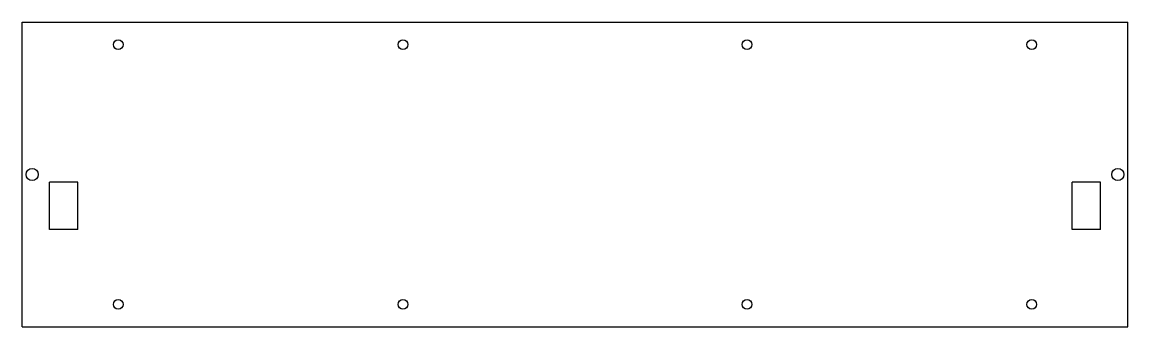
# Model space of a CAD drawing. Header units: millimetres. Extents: x 0 to 932, y 0 to 257.
import ezdxf

# ---------------------------------------------------------------- set-up
doc = ezdxf.new("R2010")
doc.units = ezdxf.units.MM

msp = doc.modelspace()

# ---------------------------------------------------------------- linework, layer by layer
for p, q in [((0, 0), (0, 257)), ((0, 257), (932, 257)), ((932, 0), (932, 257)), ((23, 82), (23, 122)), ((47, 122), (23, 122)), ((47, 82), (47, 122)), ((885, 82), (885, 122)), ((909, 122), (885, 122)), ((909, 82), (909, 122)), ((47, 82), (23, 82)), ((909, 82), (885, 82)), ((0, 0), (932, 0))]:
    msp.add_line(p, q)
for centre, radius in [((81, 238), 4.1), ((321, 238), 4.1), ((611, 238), 4.1), ((851, 238), 4.1), ((8.5, 128.5), 5.1), ((923.5, 128.5), 5.1), ((81, 19), 4.1), ((321, 19), 4.1), ((611, 19), 4.1), ((851, 19), 4.1)]:
    msp.add_circle(centre, radius)

doc.saveas('drawing.dxf')
